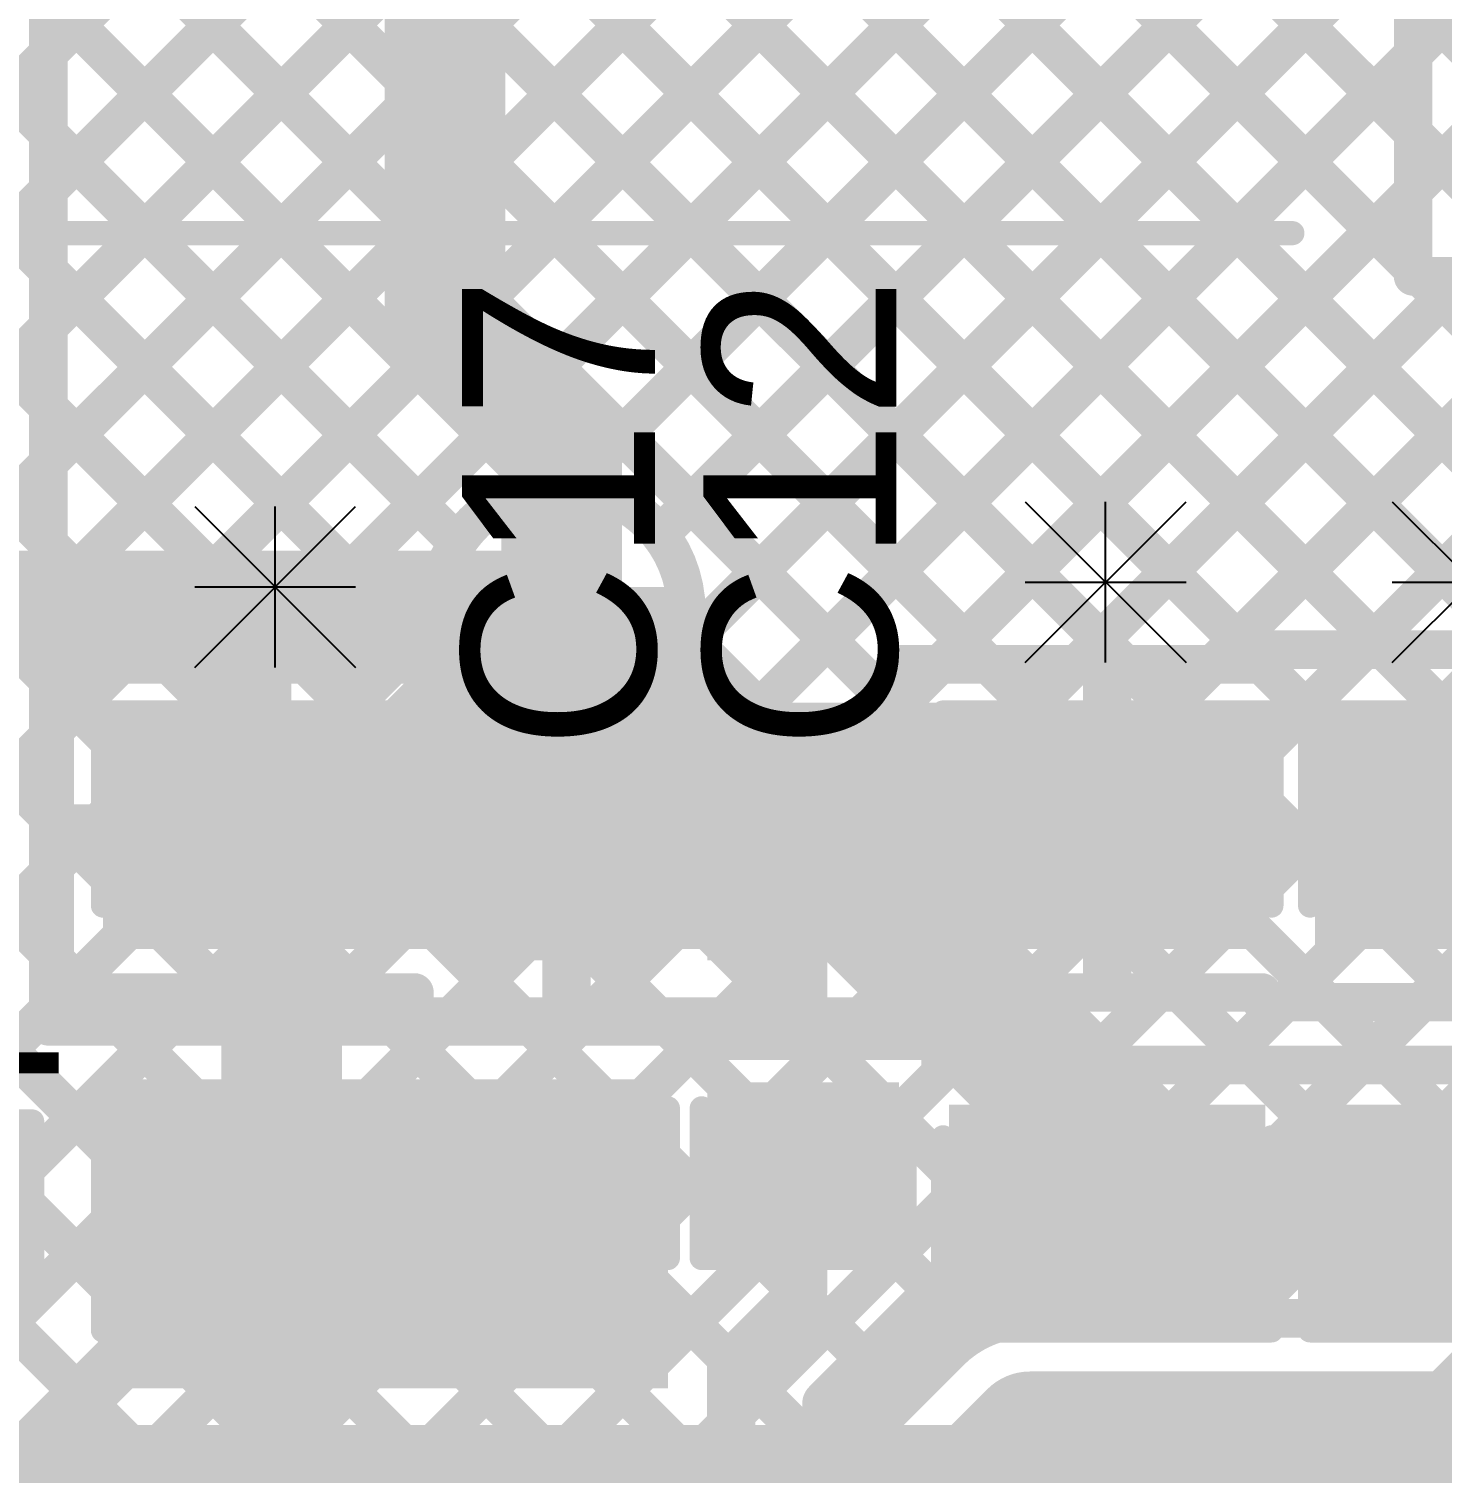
# Model space of a CAD drawing. Header units: millimetres. Extents: x 3.57 to 6.19, y 4.04 to 5.89.
# Drawn here: x 4.1197 to 4.4123, y 5.3004 to 5.5996 of the extents above; entities that cross this region are included whole.
import ezdxf

# ---------------------------------------------------------------- set-up
doc = ezdxf.new("R2010")
doc.units = ezdxf.units.MM
doc.header["$MEASUREMENT"] = 0
for name, color, linetype in [('BottomLayer', 5, 'Continuous'), ('BottomSolder', 6, 'Continuous'), ('MultiLayer', 9, 'Continuous'), ('TopLayer', 1, 'Continuous'), ('TopOverlay', 2, 'Continuous'), ('TopPaste', 8, 'Continuous'), ('TopSolder', 216, 'Continuous'), ('ViaHoleLayer', 16, 'Continuous')]:
    doc.layers.add(name, color=color, linetype=linetype)

# ---------------------------------------------------------------- blocks, each defined once
blk = doc.blocks.new('PRO_OB_440_4')
at = {"layer": 'TopOverlay', "const_width": 0.005}
blk.add_lwpolyline([(-0.105, 0.1565), (-0.105, -0.151)], dxfattribs=at)
at = {"layer": 'TopOverlay', "const_width": 0.0025}
blk.add_lwpolyline([(-0.10625, -0.151, 1), (-0.10375, -0.151, 1)], format="xyb", close=True, dxfattribs=at)
blk = doc.blocks.new('48_LQFP_12')
at = {"layer": 'TopLayer'}
for points in [[(-0.19398, 0.10236), (-0.13689, 0.10236), (-0.19398, 0.11417), (-0.13689, 0.11417)], [(-0.19398, 0.08268), (-0.13689, 0.08268), (-0.19398, 0.09449), (-0.13689, 0.09449)], [(-0.19398, 0.06299), (-0.13689, 0.06299), (-0.19398, 0.0748), (-0.13689, 0.0748)], [(-0.19398, 0.04331), (-0.13689, 0.04331), (-0.19398, 0.05512), (-0.13689, 0.05512)], [(-0.19398, 0.02362), (-0.13689, 0.02362), (-0.19398, 0.03543), (-0.13689, 0.03543)], [(-0.19398, 0.00394), (-0.13689, 0.00394), (-0.19398, 0.01575), (-0.13689, 0.01575)], [(-0.19398, -0.01575), (-0.13689, -0.01575), (-0.19398, -0.00394), (-0.13689, -0.00394)], [(-0.19398, -0.03543), (-0.13689, -0.03543), (-0.19398, -0.02362), (-0.13689, -0.02362)], [(-0.19398, -0.05512), (-0.13689, -0.05512), (-0.19398, -0.04331), (-0.13689, -0.04331)], [(-0.19398, -0.0748), (-0.13689, -0.0748), (-0.19398, -0.06299), (-0.13689, -0.06299)]]:
    blk.add_solid(points, dxfattribs=at)
at = {"layer": 'TopOverlay', "const_width": 0.007}
blk.add_lwpolyline([(-0.18194, 0.12571, -14.26434), (-0.18214, 0.12767)], format="xyb", dxfattribs=at)
at = {"layer": 'TopPaste'}
for points in [[(-0.19398, 0.10236), (-0.13689, 0.10236), (-0.19398, 0.11417), (-0.13689, 0.11417)], [(-0.19398, 0.08268), (-0.13689, 0.08268), (-0.19398, 0.09449), (-0.13689, 0.09449)], [(-0.19398, 0.06299), (-0.13689, 0.06299), (-0.19398, 0.0748), (-0.13689, 0.0748)], [(-0.19398, 0.04331), (-0.13689, 0.04331), (-0.19398, 0.05512), (-0.13689, 0.05512)], [(-0.19398, 0.02362), (-0.13689, 0.02362), (-0.19398, 0.03543), (-0.13689, 0.03543)], [(-0.19398, 0.00394), (-0.13689, 0.00394), (-0.19398, 0.01575), (-0.13689, 0.01575)], [(-0.19398, -0.01575), (-0.13689, -0.01575), (-0.19398, -0.00394), (-0.13689, -0.00394)], [(-0.19398, -0.03543), (-0.13689, -0.03543), (-0.19398, -0.02362), (-0.13689, -0.02362)], [(-0.19398, -0.05512), (-0.13689, -0.05512), (-0.19398, -0.04331), (-0.13689, -0.04331)], [(-0.19398, -0.0748), (-0.13689, -0.0748), (-0.19398, -0.06299), (-0.13689, -0.06299)]]:
    blk.add_solid(points, dxfattribs=at)
at = {"layer": 'TopSolder'}
for points in [[(-0.19798, 0.09836), (-0.13289, 0.09836), (-0.19798, 0.11817), (-0.13289, 0.11817)], [(-0.19798, 0.07868), (-0.13289, 0.07868), (-0.19798, 0.09849), (-0.13289, 0.09849)], [(-0.19798, 0.05899), (-0.13289, 0.05899), (-0.19798, 0.0788), (-0.13289, 0.0788)], [(-0.19798, 0.03931), (-0.13289, 0.03931), (-0.19798, 0.05912), (-0.13289, 0.05912)], [(-0.19798, 0.01962), (-0.13289, 0.01962), (-0.19798, 0.03943), (-0.13289, 0.03943)], [(-0.19798, -0.00006), (-0.13289, -0.00006), (-0.19798, 0.01975), (-0.13289, 0.01975)], [(-0.19798, -0.01975), (-0.13289, -0.01975), (-0.19798, 0.00006), (-0.13289, 0.00006)], [(-0.19798, -0.03943), (-0.13289, -0.03943), (-0.19798, -0.01962), (-0.13289, -0.01962)], [(-0.19798, -0.05912), (-0.13289, -0.05912), (-0.19798, -0.03931), (-0.13289, -0.03931)], [(-0.19798, -0.0788), (-0.13289, -0.0788), (-0.19798, -0.05899), (-0.13289, -0.05899)]]:
    blk.add_solid(points, dxfattribs=at)
blk = doc.blocks.new('C__0805_57')
at = {"layer": 'TopLayer'}
for points in [[(-0.06, -0.03), (-0.02, -0.03), (-0.06, 0.03), (-0.02, 0.03)], [(0.02, -0.03), (0.06, -0.03), (0.02, 0.03), (0.06, 0.03)]]:
    blk.add_solid(points, dxfattribs=at)
at = {"layer": 'TopOverlay', "const_width": 0.005}
for points in [[(-0.064, -0.034), (-0.064, 0.034)], [(-0.024, 0.034), (-0.064, 0.034)], [(0.064, 0.034), (0.024, 0.034)], [(0.064, -0.034), (0.064, 0.034)], [(-0.024, -0.034), (-0.064, -0.034)], [(0.064, -0.034), (0.024, -0.034)]]:
    blk.add_lwpolyline(points, dxfattribs=at)
at = {"layer": 'TopOverlay', "const_width": 0.0025}
for points in [[(-0.06525, 0.034, 1), (-0.06275, 0.034, 1)], [(-0.06525, 0.034, 1), (-0.06275, 0.034, 1)], [(-0.02525, 0.034, 1), (-0.02275, 0.034, 1)], [(0.02275, 0.034, 1), (0.02525, 0.034, 1)], [(0.06275, 0.034, 1), (0.06525, 0.034, 1)], [(0.06275, 0.034, 1), (0.06525, 0.034, 1)], [(-0.06525, -0.034, 1), (-0.06275, -0.034, 1)], [(-0.06525, -0.034, 1), (-0.06275, -0.034, 1)], [(-0.02525, -0.034, 1), (-0.02275, -0.034, 1)], [(0.02275, -0.034, 1), (0.02525, -0.034, 1)], [(0.06275, -0.034, 1), (0.06525, -0.034, 1)], [(0.06275, -0.034, 1), (0.06525, -0.034, 1)]]:
    blk.add_lwpolyline(points, format="xyb", close=True, dxfattribs=at)
at = {"layer": 'TopPaste'}
for points in [[(-0.06, -0.03), (-0.02, -0.03), (-0.06, 0.03), (-0.02, 0.03)], [(0.02, -0.03), (0.06, -0.03), (0.02, 0.03), (0.06, 0.03)]]:
    blk.add_solid(points, dxfattribs=at)
at = {"layer": 'TopSolder'}
for points in [[(-0.06276, -0.03276), (-0.01724, -0.03276), (-0.06276, 0.03276), (-0.01724, 0.03276)], [(0.01724, -0.03276), (0.06276, -0.03276), (0.01724, 0.03276), (0.06276, 0.03276)]]:
    blk.add_solid(points, dxfattribs=at)
blk = doc.blocks.new('C__0603_70')
at = {"layer": 'TopLayer'}
for points in [[(-0.045, 0.0175), (-0.045, -0.0175), (-0.015, 0.0175), (-0.015, -0.0175)], [(0.015, 0.0175), (0.015, -0.0175), (0.045, 0.0175), (0.045, -0.0175)]]:
    blk.add_solid(points, dxfattribs=at)
at = {"layer": 'TopOverlay', "const_width": 0.005}
for points in [[(-0.049, 0.021), (-0.049, -0.021)], [(-0.049, 0.021), (-0.018, 0.021)], [(0.018, 0.021), (0.049, 0.021)], [(0.049, 0.021), (0.049, -0.021)], [(-0.049, -0.021), (-0.018, -0.021)], [(0.018, -0.021), (0.049, -0.021)]]:
    blk.add_lwpolyline(points, dxfattribs=at)
at = {"layer": 'TopOverlay', "const_width": 0.0025}
for points in [[(-0.05025, 0.021, 1), (-0.04775, 0.021, 1)], [(-0.05025, 0.021, 1), (-0.04775, 0.021, 1)], [(-0.01925, 0.021, 1), (-0.01675, 0.021, 1)], [(0.01675, 0.021, 1), (0.01925, 0.021, 1)], [(0.04775, 0.021, 1), (0.05025, 0.021, 1)], [(0.04775, 0.021, 1), (0.05025, 0.021, 1)], [(-0.05025, -0.021, 1), (-0.04775, -0.021, 1)], [(-0.05025, -0.021, 1), (-0.04775, -0.021, 1)], [(-0.01925, -0.021, 1), (-0.01675, -0.021, 1)], [(0.01675, -0.021, 1), (0.01925, -0.021, 1)], [(0.04775, -0.021, 1), (0.05025, -0.021, 1)], [(0.04775, -0.021, 1), (0.05025, -0.021, 1)]]:
    blk.add_lwpolyline(points, format="xyb", close=True, dxfattribs=at)
at = {"layer": 'TopPaste'}
for points in [[(-0.045, 0.0175), (-0.045, -0.0175), (-0.015, 0.0175), (-0.015, -0.0175)], [(0.015, 0.0175), (0.015, -0.0175), (0.045, 0.0175), (0.045, -0.0175)]]:
    blk.add_solid(points, dxfattribs=at)
at = {"layer": 'TopSolder'}
for points in [[(-0.04736, 0.01986), (-0.04736, -0.01986), (-0.01264, 0.01986), (-0.01264, -0.01986)], [(0.01264, 0.01986), (0.01264, -0.01986), (0.04736, 0.01986), (0.04736, -0.01986)]]:
    blk.add_solid(points, dxfattribs=at)
blk = doc.blocks.new('C__0805_72')
at = {"layer": 'TopLayer'}
for points in [[(-0.06, -0.03), (-0.02, -0.03), (-0.06, 0.03), (-0.02, 0.03)], [(0.02, -0.03), (0.06, -0.03), (0.02, 0.03), (0.06, 0.03)]]:
    blk.add_solid(points, dxfattribs=at)
at = {"layer": 'TopOverlay', "const_width": 0.005}
for points in [[(-0.064, 0.034), (-0.064, -0.034)], [(-0.064, 0.034), (-0.024, 0.034)], [(0.024, 0.034), (0.064, 0.034)], [(0.064, 0.034), (0.064, -0.034)], [(-0.064, -0.034), (-0.024, -0.034)], [(0.024, -0.034), (0.064, -0.034)]]:
    blk.add_lwpolyline(points, dxfattribs=at)
at = {"layer": 'TopOverlay', "const_width": 0.0025}
for points in [[(-0.06525, 0.034, 1), (-0.06275, 0.034, 1)], [(-0.06525, 0.034, 1), (-0.06275, 0.034, 1)], [(-0.02525, 0.034, 1), (-0.02275, 0.034, 1)], [(0.02275, 0.034, 1), (0.02525, 0.034, 1)], [(0.06275, 0.034, 1), (0.06525, 0.034, 1)], [(0.06275, 0.034, 1), (0.06525, 0.034, 1)], [(-0.06525, -0.034, 1), (-0.06275, -0.034, 1)], [(-0.06525, -0.034, 1), (-0.06275, -0.034, 1)], [(-0.02525, -0.034, 1), (-0.02275, -0.034, 1)], [(0.02275, -0.034, 1), (0.02525, -0.034, 1)], [(0.06275, -0.034, 1), (0.06525, -0.034, 1)], [(0.06275, -0.034, 1), (0.06525, -0.034, 1)]]:
    blk.add_lwpolyline(points, format="xyb", close=True, dxfattribs=at)
at = {"layer": 'TopPaste'}
for points in [[(-0.06, -0.03), (-0.02, -0.03), (-0.06, 0.03), (-0.02, 0.03)], [(0.02, -0.03), (0.06, -0.03), (0.02, 0.03), (0.06, 0.03)]]:
    blk.add_solid(points, dxfattribs=at)
at = {"layer": 'TopSolder'}
for points in [[(-0.06276, -0.03276), (-0.01724, -0.03276), (-0.06276, 0.03276), (-0.01724, 0.03276)], [(0.01724, -0.03276), (0.06276, -0.03276), (0.01724, 0.03276), (0.06276, 0.03276)]]:
    blk.add_solid(points, dxfattribs=at)
blk = doc.blocks.new('C__0805_74')
at = {"layer": 'TopLayer'}
for points in [[(-0.06, -0.03), (-0.02, -0.03), (-0.06, 0.03), (-0.02, 0.03)], [(0.02, -0.03), (0.06, -0.03), (0.02, 0.03), (0.06, 0.03)]]:
    blk.add_solid(points, dxfattribs=at)
at = {"layer": 'TopOverlay', "const_width": 0.005}
for points in [[(-0.064, 0.034), (-0.064, -0.034)], [(-0.064, 0.034), (-0.024, 0.034)], [(0.024, 0.034), (0.064, 0.034)], [(0.064, 0.034), (0.064, -0.034)], [(-0.064, -0.034), (-0.024, -0.034)], [(0.024, -0.034), (0.064, -0.034)]]:
    blk.add_lwpolyline(points, dxfattribs=at)
at = {"layer": 'TopOverlay', "const_width": 0.0025}
for points in [[(-0.06525, 0.034, 1), (-0.06275, 0.034, 1)], [(-0.06525, 0.034, 1), (-0.06275, 0.034, 1)], [(-0.02525, 0.034, 1), (-0.02275, 0.034, 1)], [(0.02275, 0.034, 1), (0.02525, 0.034, 1)], [(0.06275, 0.034, 1), (0.06525, 0.034, 1)], [(0.06275, 0.034, 1), (0.06525, 0.034, 1)], [(-0.06525, -0.034, 1), (-0.06275, -0.034, 1)], [(-0.06525, -0.034, 1), (-0.06275, -0.034, 1)], [(-0.02525, -0.034, 1), (-0.02275, -0.034, 1)], [(0.02275, -0.034, 1), (0.02525, -0.034, 1)], [(0.06275, -0.034, 1), (0.06525, -0.034, 1)], [(0.06275, -0.034, 1), (0.06525, -0.034, 1)]]:
    blk.add_lwpolyline(points, format="xyb", close=True, dxfattribs=at)
at = {"layer": 'TopPaste'}
for points in [[(-0.06, -0.03), (-0.02, -0.03), (-0.06, 0.03), (-0.02, 0.03)], [(0.02, -0.03), (0.06, -0.03), (0.02, 0.03), (0.06, 0.03)]]:
    blk.add_solid(points, dxfattribs=at)
at = {"layer": 'TopSolder'}
for points in [[(-0.06276, -0.03276), (-0.01724, -0.03276), (-0.06276, 0.03276), (-0.01724, 0.03276)], [(0.01724, -0.03276), (0.06276, -0.03276), (0.01724, 0.03276), (0.06276, 0.03276)]]:
    blk.add_solid(points, dxfattribs=at)
blk = doc.blocks.new('C__0603_75')
at = {"layer": 'TopLayer'}
for points in [[(-0.045, 0.0175), (-0.045, -0.0175), (-0.015, 0.0175), (-0.015, -0.0175)], [(0.015, 0.0175), (0.015, -0.0175), (0.045, 0.0175), (0.045, -0.0175)]]:
    blk.add_solid(points, dxfattribs=at)
at = {"layer": 'TopOverlay', "const_width": 0.005}
for points in [[(-0.049, -0.021), (-0.049, 0.021)], [(-0.018, 0.021), (-0.049, 0.021)], [(0.049, 0.021), (0.018, 0.021)], [(0.049, -0.021), (0.049, 0.021)], [(-0.018, -0.021), (-0.049, -0.021)], [(0.049, -0.021), (0.018, -0.021)]]:
    blk.add_lwpolyline(points, dxfattribs=at)
at = {"layer": 'TopOverlay', "const_width": 0.0025}
for points in [[(-0.05025, 0.021, 1), (-0.04775, 0.021, 1)], [(-0.05025, 0.021, 1), (-0.04775, 0.021, 1)], [(-0.01925, 0.021, 1), (-0.01675, 0.021, 1)], [(0.01675, 0.021, 1), (0.01925, 0.021, 1)], [(0.04775, 0.021, 1), (0.05025, 0.021, 1)], [(0.04775, 0.021, 1), (0.05025, 0.021, 1)], [(-0.05025, -0.021, 1), (-0.04775, -0.021, 1)], [(-0.05025, -0.021, 1), (-0.04775, -0.021, 1)], [(-0.01925, -0.021, 1), (-0.01675, -0.021, 1)], [(0.01675, -0.021, 1), (0.01925, -0.021, 1)], [(0.04775, -0.021, 1), (0.05025, -0.021, 1)], [(0.04775, -0.021, 1), (0.05025, -0.021, 1)]]:
    blk.add_lwpolyline(points, format="xyb", close=True, dxfattribs=at)
at = {"layer": 'TopPaste'}
for points in [[(-0.045, 0.0175), (-0.045, -0.0175), (-0.015, 0.0175), (-0.015, -0.0175)], [(0.015, 0.0175), (0.015, -0.0175), (0.045, 0.0175), (0.045, -0.0175)]]:
    blk.add_solid(points, dxfattribs=at)
at = {"layer": 'TopSolder'}
for points in [[(-0.04736, 0.01986), (-0.04736, -0.01986), (-0.01264, 0.01986), (-0.01264, -0.01986)], [(0.01264, 0.01986), (0.01264, -0.01986), (0.04736, 0.01986), (0.04736, -0.01986)]]:
    blk.add_solid(points, dxfattribs=at)
blk = doc.blocks.new('C__0402_76')
at = {"layer": 'TopLayer'}
for points in [[(-0.0095, -0.0125), (-0.0095, 0.0125), (-0.0275, -0.0125), (-0.0275, 0.0125)], [(0.0275, -0.0125), (0.0275, 0.0125), (0.0095, -0.0125), (0.0095, 0.0125)]]:
    blk.add_solid(points, dxfattribs=at)
at = {"layer": 'TopOverlay', "const_width": 0.005}
for points in [[(-0.011, 0.016), (-0.031, 0.016)], [(-0.031, 0.016), (-0.031, -0.016)], [(0.031, 0.016), (0.011, 0.016)], [(0.031, 0.016), (0.031, -0.016)], [(-0.011, -0.016), (-0.031, -0.016)], [(0.031, -0.016), (0.011, -0.016)]]:
    blk.add_lwpolyline(points, dxfattribs=at)
at = {"layer": 'TopOverlay', "const_width": 0.0025}
for points in [[(-0.03225, 0.016, 1), (-0.02975, 0.016, 1)], [(-0.03225, 0.016, 1), (-0.02975, 0.016, 1)], [(-0.01225, 0.016, 1), (-0.00975, 0.016, 1)], [(0.00975, 0.016, 1), (0.01225, 0.016, 1)], [(0.02975, 0.016, 1), (0.03225, 0.016, 1)], [(0.02975, 0.016, 1), (0.03225, 0.016, 1)], [(-0.03225, -0.016, 1), (-0.02975, -0.016, 1)], [(-0.03225, -0.016, 1), (-0.02975, -0.016, 1)], [(-0.01225, -0.016, 1), (-0.00975, -0.016, 1)], [(0.00975, -0.016, 1), (0.01225, -0.016, 1)], [(0.02975, -0.016, 1), (0.03225, -0.016, 1)], [(0.02975, -0.016, 1), (0.03225, -0.016, 1)]]:
    blk.add_lwpolyline(points, format="xyb", close=True, dxfattribs=at)
at = {"layer": 'TopPaste'}
for points in [[(-0.0095, -0.0125), (-0.0095, 0.0125), (-0.0275, -0.0125), (-0.0275, 0.0125)], [(0.0275, -0.0125), (0.0275, 0.0125), (0.0095, -0.0125), (0.0095, 0.0125)]]:
    blk.add_solid(points, dxfattribs=at)
at = {"layer": 'TopSolder'}
for points in [[(-0.00714, -0.01486), (-0.00714, 0.01486), (-0.02986, -0.01486), (-0.02986, 0.01486)], [(0.02986, -0.01486), (0.02986, 0.01486), (0.00714, -0.01486), (0.00714, 0.01486)]]:
    blk.add_solid(points, dxfattribs=at)

msp = doc.modelspace()

# ---------------------------------------------------------------- linework, layer by layer
at = {"layer": 'BottomLayer'}
for points, const_width in [([(3.69139, 5.72728), (4.16646, 5.25221)], 0.008), ([(3.80453, 5.72728), (4.25828, 5.27352)], 0.008), ([(3.83281, 5.72728), (4.27243, 5.28766)], 0.008), ([(3.86109, 5.72728), (4.28657, 5.3018)], 0.008), ([(3.88938, 5.72728), (4.30071, 5.31594)], 0.008), ([(3.90673, 5.37752), (4.25649, 5.72728)], 0.008), ([(3.91766, 5.72728), (4.31546, 5.32947)], 0.008), ([(3.92087, 5.36337), (4.28478, 5.72728)], 0.008), ([(3.93502, 5.34923), (4.31306, 5.72728)], 0.008), ([(3.94595, 5.72728), (4.20849, 5.46473)], 0.008), ([(3.94916, 5.33509), (4.34135, 5.72728)], 0.008), ([(3.9633, 5.32095), (4.36963, 5.72728)], 0.008), ([(3.97423, 5.72728), (4.20839, 5.49312)], 0.008), ([(3.97744, 5.3068), (4.39791, 5.72728)], 0.008), ([(3.99158, 5.29266), (4.4262, 5.72728)], 0.008), ([(4.00252, 5.72728), (4.22539, 5.5044)], 0.008), ([(4.0308, 5.72728), (4.42558, 5.3325)], 0.008), ([(4.04815, 5.23609), (4.53934, 5.72728)], 0.008), ([(4.05908, 5.72728), (4.45386, 5.3325)], 0.008), ([(4.0623, 5.22195), (4.56762, 5.72728)], 0.008), ([(4.07644, 5.20781), (4.5959, 5.72728)], 0.008), ([(4.08737, 5.72728), (4.48214, 5.3325)], 0.008), ([(4.09058, 5.19367), (4.62419, 5.72728)], 0.008), ([(4.11565, 5.72728), (4.51043, 5.3325)], 0.008), ([(4.13301, 5.15124), (4.70904, 5.72728)], 0.008), ([(4.14394, 5.72728), (4.53871, 5.3325)], 0.008), ([(4.17222, 5.72728), (4.567, 5.3325)], 0.008), ([(4.17743, 5.25223), (4.65247, 5.72728)], 0.008), ([(4.19399, 5.24051), (4.68076, 5.72728)], 0.008), ([(4.20051, 5.72728), (4.56841, 5.35937)], 0.008), ([(4.22879, 5.72728), (4.57904, 5.37703)], 0.008), ([(4.23194, 5.50474), (4.45448, 5.72728)], 0.008), ([(4.25036, 5.49487), (4.48277, 5.72728)], 0.008), ([(4.25442, 5.47065), (4.51105, 5.72728)], 0.008), ([(4.25707, 5.72728), (4.605, 5.37935)], 0.008), ([(4.28536, 5.72728), (4.6462, 5.36643)], 0.008), ([(4.34255, 5.3325), (4.73733, 5.72728)], 0.008), ([(4.37083, 5.3325), (4.76561, 5.72728)], 0.008), ([(4.39912, 5.3325), (4.79389, 5.72728)], 0.008), ([(3.89413, 5.60939), (4.24414, 5.25938)], 0.008), ([(3.88589, 5.58934), (4.23, 5.24523)], 0.008), ([(3.86414, 5.58281), (4.21586, 5.23109)], 0.008), ([(4.23, 5.479), (4.23, 5.50081)], 0.01), ([(3.99762, 5.479), (4.23, 5.479)], 0.025), ([(4.172, 5.421), (4.23, 5.479)], 0.025), ([(4.23, 5.479), (4.353, 5.356)], 0.025), ([(4.20819, 5.479), (4.23, 5.479)], 0.01), ([(4.23, 5.45719), (4.23, 5.479)], 0.01), ([(4.23, 5.479), (4.25181, 5.479)], 0.01), ([(4.00573, 5.27852), (4.20426, 5.47706)], 0.008), ([(4.2554, 5.47439), (4.39729, 5.3325)], 0.008), ([(4.01987, 5.26438), (4.21413, 5.45864)], 0.008), ([(4.21573, 5.45749), (4.34072, 5.3325)], 0.008), ([(4.24412, 5.45739), (4.36901, 5.3325)], 0.008), ([(4.03401, 5.25024), (4.23835, 5.45458)], 0.008), ([(4.172, 5.227), (4.172, 5.421)], 0.025), ([(4.353, 5.356), (4.594, 5.356)], 0.025), ([(4.327, 5.3325), (4.58332, 5.3325)], 0.008), ([(4.1984, 5.21363), (4.31037, 5.3256)], 0.008), ([(4.215, 5.197), (4.327, 5.309)], 0.025), ([(4.327, 5.309), (4.622, 5.309)], 0.025)]:
    msp.add_lwpolyline(points, dxfattribs=dict(at, const_width=const_width))
for points, const_width in [([(4.25581, 5.479, 1), (4.20419, 5.479, 1)], 0.008), ([(4.22339, 5.5044, 1), (4.22739, 5.5044, 1)], 0.004), ([(4.22994, 5.50474, 1), (4.23394, 5.50474, 1)], 0.004), ([(4.2275, 5.50081, 1), (4.2325, 5.50081, 1)], 0.005), ([(4.24836, 5.49487, 1), (4.25236, 5.49487, 1)], 0.004), ([(4.20639, 5.49312, 1), (4.21039, 5.49312, 1)], 0.004), ([(4.22375, 5.479, 1), (4.23625, 5.479, 1)], 0.0125), ([(4.22375, 5.479, 1), (4.23625, 5.479, 1)], 0.0125), ([(4.22375, 5.479, 1), (4.23625, 5.479, 1)], 0.0125), ([(4.22409, 5.479, 1), (4.23591, 5.479, 1)], 0.01181), ([(4.20569, 5.479, 1), (4.21069, 5.479, 1)], 0.005), ([(4.2275, 5.479, 1), (4.2325, 5.479, 1)], 0.005), ([(4.2275, 5.479, 1), (4.2325, 5.479, 1)], 0.005), ([(4.2275, 5.479, 1), (4.2325, 5.479, 1)], 0.005), ([(4.2275, 5.479, 1), (4.2325, 5.479, 1)], 0.005), ([(4.24931, 5.479, 1), (4.25431, 5.479, 1)], 0.005), ([(4.20219, 5.479, 1), (4.20619, 5.479, 1)], 0.004), ([(4.20226, 5.47706, 1), (4.20626, 5.47706, 1)], 0.004), ([(4.25381, 5.479, 1), (4.25781, 5.479, 1)], 0.004), ([(4.2534, 5.47439, 1), (4.2574, 5.47439, 1)], 0.004), ([(4.25242, 5.47065, 1), (4.25642, 5.47065, 1)], 0.004), ([(4.20649, 5.46473, 1), (4.21049, 5.46473, 1)], 0.004), ([(4.21213, 5.45864, 1), (4.21613, 5.45864, 1)], 0.004), ([(4.21373, 5.45749, 1), (4.21773, 5.45749, 1)], 0.004), ([(4.2275, 5.45719, 1), (4.2325, 5.45719, 1)], 0.005), ([(4.24212, 5.45739, 1), (4.24612, 5.45739, 1)], 0.004), ([(4.23635, 5.45458, 1), (4.24035, 5.45458, 1)], 0.004), ([(4.16575, 5.421, 1), (4.17825, 5.421, 1)], 0.0125), ([(4.16575, 5.421, 1), (4.17825, 5.421, 1)], 0.0125), ([(4.34675, 5.356, 1), (4.35925, 5.356, 1)], 0.0125), ([(4.34675, 5.356, 1), (4.35925, 5.356, 1)], 0.0125), ([(4.325, 5.3325, 1), (4.329, 5.3325, 1)], 0.004), ([(4.325, 5.3325, 1), (4.329, 5.3325, 1)], 0.004), ([(4.325, 5.3325, 1), (4.329, 5.3325, 1)], 0.004), ([(4.33872, 5.3325, 1), (4.34272, 5.3325, 1)], 0.004), ([(4.34055, 5.3325, 1), (4.34455, 5.3325, 1)], 0.004), ([(4.36701, 5.3325, 1), (4.37101, 5.3325, 1)], 0.004), ([(4.36883, 5.3325, 1), (4.37283, 5.3325, 1)], 0.004), ([(4.39529, 5.3325, 1), (4.39929, 5.3325, 1)], 0.004), ([(4.39712, 5.3325, 1), (4.40112, 5.3325, 1)], 0.004), ([(4.31346, 5.32947, 1), (4.31746, 5.32947, 1)], 0.004), ([(4.30837, 5.3256, 1), (4.31237, 5.3256, 1)], 0.004), ([(4.30837, 5.3256, 1), (4.31237, 5.3256, 1)], 0.004), ([(4.30838, 5.32562, 1), (4.31238, 5.32562, 1)], 0.004), ([(4.29871, 5.31594, 1), (4.30271, 5.31594, 1)], 0.004), ([(4.32075, 5.309, 1), (4.33325, 5.309, 1)], 0.0125), ([(4.32075, 5.309, 1), (4.33325, 5.309, 1)], 0.0125), ([(4.28457, 5.3018, 1), (4.28857, 5.3018, 1)], 0.004)]:
    msp.add_lwpolyline(points, format="xyb", close=True, dxfattribs=dict(at, const_width=const_width))
at = {"layer": 'BottomLayer', "const_width": 0.008}
for points in [[(4.31037, 5.3256, -0.199188), (4.327, 5.3325)], [(4.31038, 5.32562, -0.198912), (4.327, 5.3325)]]:
    msp.add_lwpolyline(points, format="xyb", dxfattribs=at)
at = {"layer": 'BottomSolder', "const_width": 0.00991}
msp.add_lwpolyline([(4.22505, 5.479, 1), (4.23495, 5.479, 1)], format="xyb", close=True, dxfattribs=at)
at = {"layer": 'MultiLayer', "const_width": 0.01181}
msp.add_lwpolyline([(4.22409, 5.479, 1), (4.23591, 5.479, 1)], format="xyb", close=True, dxfattribs=at)
at = {"layer": 'TopLayer'}
for points, const_width in [([(4.20584, 5.53878), (4.20584, 5.73128)], 0.025), ([(4.12365, 5.59444), (4.25649, 5.72728)], 0.008), ([(4.12365, 5.56615), (4.28478, 5.72728)], 0.008), ([(4.12365, 5.50958), (4.34135, 5.72728)], 0.008), ([(4.12365, 5.4813), (4.36963, 5.72728)], 0.008), ([(4.12365, 5.53787), (4.31306, 5.72728)], 0.008), ([(4.13864, 5.468), (4.39791, 5.72728)], 0.008), ([(4.16692, 5.468), (4.4262, 5.72728)], 0.008), ([(4.22884, 5.72722), (4.40635, 5.54971)], 0.008), ([(4.23194, 5.50474), (4.45448, 5.72728)], 0.008), ([(4.25036, 5.49487), (4.48277, 5.72728)], 0.008), ([(4.25707, 5.72728), (4.40635, 5.578)], 0.008), ([(4.16401, 5.7072), (4.40021, 5.471)], 0.008), ([(4.19472, 5.70478), (4.4285, 5.471)], 0.008), ([(4.22301, 5.70478), (4.45678, 5.471)], 0.008), ([(4.14252, 5.7004), (4.37493, 5.468)], 0.008), ([(4.12983, 5.68482), (4.34664, 5.468)], 0.008), ([(4.12915, 5.65721), (4.31836, 5.468)], 0.008), ([(4.12915, 5.62892), (4.299, 5.45908)], 0.008), ([(4.40635, 5.54832), (4.40635, 5.62938)], 0.008), ([(4.25442, 5.47065), (4.40635, 5.62258)], 0.008), ([(4.12365, 5.393), (4.12365, 5.60475)], 0.008), ([(4.12504, 5.60475), (4.22539, 5.5044)], 0.008), ([(4.26506, 5.453), (4.40635, 5.59429)], 0.008), ([(4.12365, 5.57785), (4.20839, 5.49312)], 0.008), ([(4.30834, 5.468), (4.40635, 5.56601)], 0.008), ([(4.12365, 5.54957), (4.20522, 5.468)], 0.008), ([(4.33663, 5.468), (4.41695, 5.54832)], 0.008), ([(4.36491, 5.468), (4.44524, 5.54832)], 0.008), ([(4.3962, 5.471), (4.47352, 5.54832)], 0.008), ([(4.40635, 5.54832), (4.4756, 5.54832)], 0.008), ([(4.40774, 5.54832), (4.48507, 5.471)], 0.008), ([(4.20584, 5.53878), (4.23, 5.51462)], 0.025), ([(4.12365, 5.52129), (4.17694, 5.468)], 0.008), ([(4.23, 5.479), (4.23, 5.51462)], 0.025), ([(4.23, 5.479), (4.23, 5.50081)], 0.01), ([(4.12365, 5.493), (4.14865, 5.468)], 0.008), ([(4.23, 5.425), (4.23, 5.479)], 0.025), ([(4.20819, 5.479), (4.23, 5.479)], 0.01), ([(4.23, 5.479), (4.25181, 5.479)], 0.01), ([(4.23, 5.45719), (4.23, 5.479)], 0.01), ([(4.19521, 5.468), (4.20426, 5.47706)], 0.008), ([(4.2554, 5.47439), (4.27679, 5.453)], 0.008), ([(4.375, 5.471), (4.888, 5.471)], 0.008), ([(4.125, 5.468), (4.20665, 5.468)], 0.008), ([(4.125, 5.4), (4.125, 5.468)], 0.008), ([(4.20522, 5.468), (4.20849, 5.46473)], 0.008), ([(4.299, 5.468), (4.375, 5.468)], 0.008), ([(4.299, 5.453), (4.299, 5.468)], 0.008), ([(4.169, 5.434), (4.169, 5.464)], 0.01), ([(4.343, 5.434), (4.343, 5.464)], 0.01), ([(4.213, 5.453), (4.213, 5.45958)], 0.008), ([(4.29334, 5.453), (4.299, 5.45866)], 0.008), ([(4.21573, 5.45749), (4.22022, 5.453)], 0.008), ([(4.24412, 5.45739), (4.24851, 5.453)], 0.008), ([(4.213, 5.453), (4.2485, 5.453)], 0.008), ([(4.2485, 5.453), (4.2625, 5.453)], 0.008), ([(4.2485, 5.453), (4.2625, 5.453)], 0.008), ([(4.2625, 5.453), (4.299, 5.453)], 0.008), ([(4.231, 5.424), (4.231, 5.449)], 0.01), ([(4.28, 5.424), (4.28, 5.449)], 0.01), ([(4.129, 5.434), (4.169, 5.434)], 0.01), ([(4.169, 5.404), (4.169, 5.434)], 0.01), ([(4.343, 5.404), (4.343, 5.434)], 0.01), ([(4.23, 5.425), (4.231, 5.424)], 0.025), ([(4.231, 5.399), (4.231, 5.424)], 0.01), ([(4.28, 5.399), (4.28, 5.424)], 0.01), ([(4.125, 5.4068), (4.1318, 5.4)], 0.008), ([(4.12365, 5.39645), (4.12721, 5.4)], 0.008), ([(4.125, 5.4), (4.1995, 5.4)], 0.008), ([(4.1318, 5.4), (4.1388, 5.393)], 0.008), ([(4.14849, 5.393), (4.15549, 5.4)], 0.008), ([(4.16009, 5.4), (4.16709, 5.393)], 0.008), ([(4.17678, 5.393), (4.18378, 5.4)], 0.008), ([(4.18837, 5.4), (4.19537, 5.393)], 0.008), ([(4.1995, 5.395), (4.1995, 5.4)], 0.008), ([(4.3102, 5.385), (4.3252, 5.4)], 0.008), ([(4.3115, 5.4), (4.375, 5.4)], 0.008), ([(4.3115, 5.395), (4.3115, 5.4)], 0.008), ([(4.32979, 5.4), (4.34479, 5.385)], 0.008), ([(4.33848, 5.385), (4.35348, 5.4)], 0.008), ([(4.35808, 5.4), (4.37308, 5.385)], 0.008), ([(4.36677, 5.385), (4.37977, 5.398)], 0.008), ([(4.375, 5.398), (4.5295, 5.398)], 0.008), ([(4.38836, 5.398), (4.40136, 5.385)], 0.008), ([(4.39505, 5.385), (4.40805, 5.398)], 0.008), ([(4.12365, 5.393), (4.263, 5.393)], 0.008), ([(4.1995, 5.395), (4.2485, 5.395)], 0.008), ([(4.2485, 5.395), (4.2625, 5.395)], 0.008), ([(4.2485, 5.395), (4.2625, 5.395)], 0.008), ([(4.2625, 5.395), (4.3115, 5.395)], 0.008), ([(4.27822, 5.395), (4.28322, 5.39)], 0.008), ([(4.28691, 5.39), (4.29191, 5.395)], 0.008), ([(4.30651, 5.395), (4.31651, 5.385)], 0.008), ([(4.263, 5.39), (4.3085, 5.39)], 0.008), ([(4.3085, 5.385), (4.3085, 5.39)], 0.008), ([(4.3085, 5.385), (4.378, 5.385)], 0.008), ([(4.378, 5.385), (4.384, 5.385)], 0.008), ([(4.378, 5.385), (4.384, 5.385)], 0.008), ([(4.384, 5.385), (4.451, 5.385)], 0.008), ([(4.28, 5.338), (4.28, 5.364)], 0.01), ([(4.12734, 5.31134), (4.169, 5.353)], 0.01), ([(4.169, 5.353), (4.169, 5.354)], 0.01), ([(4.28482, 5.31482), (4.324, 5.354)], 0.01), ([(4.324, 5.354), (4.343, 5.354)], 0.01), ([(4.26513, 5.32313), (4.28, 5.338)], 0.01), ([(4.26513, 5.27786), (4.26513, 5.32313)], 0.01), ([(4.375, 5.279), (4.419, 5.323)], 0.01), ([(4.28482, 5.27786), (4.28482, 5.31482)], 0.01), ([(4.12734, 5.27786), (4.12734, 5.31134)], 0.01)]:
    msp.add_lwpolyline(points, dxfattribs=dict(at, const_width=const_width))
for points, const_width in [([(4.12165, 5.59444, 1), (4.12565, 5.59444, 1)], 0.004), ([(4.40435, 5.59429, 1), (4.40835, 5.59429, 1)], 0.004), ([(4.12165, 5.57785, 1), (4.12565, 5.57785, 1)], 0.004), ([(4.40435, 5.578, 1), (4.40835, 5.578, 1)], 0.004), ([(4.12165, 5.56615, 1), (4.12565, 5.56615, 1)], 0.004), ([(4.40435, 5.56601, 1), (4.40835, 5.56601, 1)], 0.004), ([(4.12165, 5.54957, 1), (4.12565, 5.54957, 1)], 0.004), ([(4.40435, 5.54971, 1), (4.40835, 5.54971, 1)], 0.004), ([(4.40435, 5.54832, 1), (4.40835, 5.54832, 1)], 0.004), ([(4.40435, 5.54832, 1), (4.40835, 5.54832, 1)], 0.004), ([(4.40574, 5.54832, 1), (4.40974, 5.54832, 1)], 0.004), ([(4.19959, 5.53878, 1), (4.21209, 5.53878, 1)], 0.0125), ([(4.19959, 5.53878, 1), (4.21209, 5.53878, 1)], 0.0125), ([(4.12165, 5.53787, 1), (4.12565, 5.53787, 1)], 0.004), ([(4.12165, 5.52129, 1), (4.12565, 5.52129, 1)], 0.004), ([(4.22375, 5.51462, 1), (4.23625, 5.51462, 1)], 0.0125), ([(4.22375, 5.51462, 1), (4.23625, 5.51462, 1)], 0.0125), ([(4.12165, 5.50958, 1), (4.12565, 5.50958, 1)], 0.004), ([(4.22339, 5.5044, 1), (4.22739, 5.5044, 1)], 0.004), ([(4.22994, 5.50474, 1), (4.23394, 5.50474, 1)], 0.004), ([(4.2275, 5.50081, 1), (4.2325, 5.50081, 1)], 0.005), ([(4.24836, 5.49487, 1), (4.25236, 5.49487, 1)], 0.004), ([(4.12165, 5.493, 1), (4.12565, 5.493, 1)], 0.004), ([(4.20639, 5.49312, 1), (4.21039, 5.49312, 1)], 0.004), ([(4.22375, 5.479, 1), (4.23625, 5.479, 1)], 0.0125), ([(4.22375, 5.479, 1), (4.23625, 5.479, 1)], 0.0125), ([(4.22409, 5.479, 1), (4.23591, 5.479, 1)], 0.01181), ([(4.12165, 5.4813, 1), (4.12565, 5.4813, 1)], 0.004), ([(4.20569, 5.479, 1), (4.21069, 5.479, 1)], 0.005), ([(4.2275, 5.479, 1), (4.2325, 5.479, 1)], 0.005), ([(4.2275, 5.479, 1), (4.2325, 5.479, 1)], 0.005), ([(4.2275, 5.479, 1), (4.2325, 5.479, 1)], 0.005), ([(4.2275, 5.479, 1), (4.2325, 5.479, 1)], 0.005), ([(4.24931, 5.479, 1), (4.25431, 5.479, 1)], 0.005), ([(4.20226, 5.47706, 1), (4.20626, 5.47706, 1)], 0.004), ([(4.25381, 5.479, 1), (4.25781, 5.479, 1)], 0.004), ([(4.25381, 5.479, 1), (4.25781, 5.479, 1)], 0.004), ([(4.2534, 5.47439, 1), (4.2574, 5.47439, 1)], 0.004), ([(4.25242, 5.47065, 1), (4.25642, 5.47065, 1)], 0.004), ([(4.373, 5.471, 1), (4.377, 5.471, 1)], 0.004), ([(4.3942, 5.471, 1), (4.3982, 5.471, 1)], 0.004), ([(4.39821, 5.471, 1), (4.40221, 5.471, 1)], 0.004), ([(4.123, 5.468, 1), (4.127, 5.468, 1)], 0.004), ([(4.123, 5.468, 1), (4.127, 5.468, 1)], 0.004), ([(4.13664, 5.468, 1), (4.14064, 5.468, 1)], 0.004), ([(4.14665, 5.468, 1), (4.15065, 5.468, 1)], 0.004), ([(4.16492, 5.468, 1), (4.16892, 5.468, 1)], 0.004), ([(4.17494, 5.468, 1), (4.17894, 5.468, 1)], 0.004), ([(4.19321, 5.468, 1), (4.19721, 5.468, 1)], 0.004), ([(4.20322, 5.468, 1), (4.20722, 5.468, 1)], 0.004), ([(4.20322, 5.468, 1), (4.20722, 5.468, 1)], 0.004), ([(4.20465, 5.468, 1), (4.20865, 5.468, 1)], 0.004), ([(4.20465, 5.468, 1), (4.20865, 5.468, 1)], 0.004), ([(4.20465, 5.468, 1), (4.20865, 5.468, 1)], 0.004), ([(4.297, 5.468, 1), (4.301, 5.468, 1)], 0.004), ([(4.297, 5.468, 1), (4.301, 5.468, 1)], 0.004), ([(4.30634, 5.468, 1), (4.31034, 5.468, 1)], 0.004), ([(4.31636, 5.468, 1), (4.32036, 5.468, 1)], 0.004), ([(4.33463, 5.468, 1), (4.33863, 5.468, 1)], 0.004), ([(4.34464, 5.468, 1), (4.34864, 5.468, 1)], 0.004), ([(4.36291, 5.468, 1), (4.36691, 5.468, 1)], 0.004), ([(4.37293, 5.468, 1), (4.37693, 5.468, 1)], 0.004), ([(4.373, 5.468, 1), (4.377, 5.468, 1)], 0.004), ([(4.1665, 5.464, 1), (4.1715, 5.464, 1)], 0.005), ([(4.20649, 5.46473, 1), (4.21049, 5.46473, 1)], 0.004), ([(4.3405, 5.464, 1), (4.3455, 5.464, 1)], 0.005), ([(4.211, 5.45958, 1), (4.215, 5.45958, 1)], 0.004), ([(4.211, 5.45958, 1), (4.215, 5.45958, 1)], 0.004), ([(4.211, 5.45958, 1), (4.215, 5.45958, 1)], 0.004), ([(4.297, 5.45908, 1), (4.301, 5.45908, 1)], 0.004), ([(4.297, 5.45866, 1), (4.301, 5.45866, 1)], 0.004), ([(4.21373, 5.45749, 1), (4.21773, 5.45749, 1)], 0.004), ([(4.2275, 5.45719, 1), (4.2325, 5.45719, 1)], 0.005), ([(4.24212, 5.45739, 1), (4.24612, 5.45739, 1)], 0.004), ([(4.211, 5.453, 1), (4.215, 5.453, 1)], 0.004), ([(4.211, 5.453, 1), (4.215, 5.453, 1)], 0.004), ([(4.21822, 5.453, 1), (4.22222, 5.453, 1)], 0.004), ([(4.2465, 5.453, 1), (4.2505, 5.453, 1)], 0.004), ([(4.2465, 5.453, 1), (4.2505, 5.453, 1)], 0.004), ([(4.2465, 5.453, 1), (4.2505, 5.453, 1)], 0.004), ([(4.24651, 5.453, 1), (4.25051, 5.453, 1)], 0.004), ([(4.2605, 5.453, 1), (4.2645, 5.453, 1)], 0.004), ([(4.2605, 5.453, 1), (4.2645, 5.453, 1)], 0.004), ([(4.2605, 5.453, 1), (4.2645, 5.453, 1)], 0.004), ([(4.26306, 5.453, 1), (4.26706, 5.453, 1)], 0.004), ([(4.27479, 5.453, 1), (4.27879, 5.453, 1)], 0.004), ([(4.29134, 5.453, 1), (4.29534, 5.453, 1)], 0.004), ([(4.297, 5.453, 1), (4.301, 5.453, 1)], 0.004), ([(4.297, 5.453, 1), (4.301, 5.453, 1)], 0.004), ([(4.2285, 5.449, 1), (4.2335, 5.449, 1)], 0.005), ([(4.2775, 5.449, 1), (4.2825, 5.449, 1)], 0.005), ([(4.1265, 5.434, 1), (4.1315, 5.434, 1)], 0.005), ([(4.1665, 5.434, 1), (4.1715, 5.434, 1)], 0.005), ([(4.1665, 5.434, 1), (4.1715, 5.434, 1)], 0.005), ([(4.1665, 5.434, 1), (4.1715, 5.434, 1)], 0.005), ([(4.3405, 5.434, 1), (4.3455, 5.434, 1)], 0.005), ([(4.3405, 5.434, 1), (4.3455, 5.434, 1)], 0.005), ([(4.22375, 5.425, 1), (4.23625, 5.425, 1)], 0.0125), ([(4.22375, 5.425, 1), (4.23625, 5.425, 1)], 0.0125), ([(4.22475, 5.424, 1), (4.23725, 5.424, 1)], 0.0125), ([(4.2285, 5.424, 1), (4.2335, 5.424, 1)], 0.005), ([(4.2285, 5.424, 1), (4.2335, 5.424, 1)], 0.005), ([(4.2775, 5.424, 1), (4.2825, 5.424, 1)], 0.005), ([(4.2775, 5.424, 1), (4.2825, 5.424, 1)], 0.005), ([(4.123, 5.4068, 1), (4.127, 5.4068, 1)], 0.004), ([(4.1665, 5.404, 1), (4.1715, 5.404, 1)], 0.005), ([(4.3405, 5.404, 1), (4.3455, 5.404, 1)], 0.005), ([(4.123, 5.4, 1), (4.127, 5.4, 1)], 0.004), ([(4.123, 5.4, 1), (4.127, 5.4, 1)], 0.004), ([(4.12521, 5.4, 1), (4.12921, 5.4, 1)], 0.004), ([(4.1298, 5.4, 1), (4.1338, 5.4, 1)], 0.004), ([(4.1298, 5.4, 1), (4.1338, 5.4, 1)], 0.004), ([(4.15349, 5.4, 1), (4.15749, 5.4, 1)], 0.004), ([(4.15809, 5.4, 1), (4.16209, 5.4, 1)], 0.004), ([(4.18178, 5.4, 1), (4.18578, 5.4, 1)], 0.004), ([(4.18637, 5.4, 1), (4.19037, 5.4, 1)], 0.004), ([(4.1975, 5.4, 1), (4.2015, 5.4, 1)], 0.004), ([(4.1975, 5.4, 1), (4.2015, 5.4, 1)], 0.004), ([(4.2285, 5.399, 1), (4.2335, 5.399, 1)], 0.005), ([(4.2775, 5.399, 1), (4.2825, 5.399, 1)], 0.005), ([(4.3095, 5.4, 1), (4.3135, 5.4, 1)], 0.004), ([(4.3095, 5.4, 1), (4.3135, 5.4, 1)], 0.004), ([(4.3232, 5.4, 1), (4.3272, 5.4, 1)], 0.004), ([(4.32779, 5.4, 1), (4.33179, 5.4, 1)], 0.004), ([(4.35148, 5.4, 1), (4.35548, 5.4, 1)], 0.004), ([(4.35608, 5.4, 1), (4.36008, 5.4, 1)], 0.004), ([(4.373, 5.4, 1), (4.377, 5.4, 1)], 0.004), ([(4.12165, 5.39645, 1), (4.12565, 5.39645, 1)], 0.004), ([(4.373, 5.398, 1), (4.377, 5.398, 1)], 0.004), ([(4.37777, 5.398, 1), (4.38177, 5.398, 1)], 0.004), ([(4.38636, 5.398, 1), (4.39036, 5.398, 1)], 0.004), ([(4.40605, 5.398, 1), (4.41005, 5.398, 1)], 0.004), ([(4.12165, 5.393, 1), (4.12565, 5.393, 1)], 0.004), ([(4.12165, 5.393, 1), (4.12565, 5.393, 1)], 0.004), ([(4.1368, 5.393, 1), (4.1408, 5.393, 1)], 0.004), ([(4.14649, 5.393, 1), (4.15049, 5.393, 1)], 0.004), ([(4.16509, 5.393, 1), (4.16909, 5.393, 1)], 0.004), ([(4.17478, 5.393, 1), (4.17878, 5.393, 1)], 0.004), ([(4.19337, 5.393, 1), (4.19737, 5.393, 1)], 0.004), ([(4.1975, 5.395, 1), (4.2015, 5.395, 1)], 0.004), ([(4.1975, 5.395, 1), (4.2015, 5.395, 1)], 0.004), ([(4.2465, 5.395, 1), (4.2505, 5.395, 1)], 0.004), ([(4.2465, 5.395, 1), (4.2505, 5.395, 1)], 0.004), ([(4.2465, 5.395, 1), (4.2505, 5.395, 1)], 0.004), ([(4.2605, 5.395, 1), (4.2645, 5.395, 1)], 0.004), ([(4.2605, 5.395, 1), (4.2645, 5.395, 1)], 0.004), ([(4.2605, 5.395, 1), (4.2645, 5.395, 1)], 0.004), ([(4.261, 5.393, 1), (4.265, 5.393, 1)], 0.004), ([(4.27622, 5.395, 1), (4.28022, 5.395, 1)], 0.004), ([(4.28991, 5.395, 1), (4.29391, 5.395, 1)], 0.004), ([(4.30451, 5.395, 1), (4.30851, 5.395, 1)], 0.004), ([(4.3095, 5.395, 1), (4.3135, 5.395, 1)], 0.004), ([(4.3095, 5.395, 1), (4.3135, 5.395, 1)], 0.004), ([(4.261, 5.39, 1), (4.265, 5.39, 1)], 0.004), ([(4.28122, 5.39, 1), (4.28522, 5.39, 1)], 0.004), ([(4.28491, 5.39, 1), (4.28891, 5.39, 1)], 0.004), ([(4.3065, 5.39, 1), (4.3105, 5.39, 1)], 0.004), ([(4.3065, 5.39, 1), (4.3105, 5.39, 1)], 0.004), ([(4.3065, 5.385, 1), (4.3105, 5.385, 1)], 0.004), ([(4.3065, 5.385, 1), (4.3105, 5.385, 1)], 0.004), ([(4.3082, 5.385, 1), (4.3122, 5.385, 1)], 0.004), ([(4.31451, 5.385, 1), (4.31851, 5.385, 1)], 0.004), ([(4.33648, 5.385, 1), (4.34048, 5.385, 1)], 0.004), ([(4.34279, 5.385, 1), (4.34679, 5.385, 1)], 0.004), ([(4.36477, 5.385, 1), (4.36877, 5.385, 1)], 0.004), ([(4.37108, 5.385, 1), (4.37508, 5.385, 1)], 0.004), ([(4.376, 5.385, 1), (4.38, 5.385, 1)], 0.004), ([(4.376, 5.385, 1), (4.38, 5.385, 1)], 0.004), ([(4.376, 5.385, 1), (4.38, 5.385, 1)], 0.004), ([(4.382, 5.385, 1), (4.386, 5.385, 1)], 0.004), ([(4.382, 5.385, 1), (4.386, 5.385, 1)], 0.004), ([(4.382, 5.385, 1), (4.386, 5.385, 1)], 0.004), ([(4.39305, 5.385, 1), (4.39705, 5.385, 1)], 0.004), ([(4.39936, 5.385, 1), (4.40336, 5.385, 1)], 0.004), ([(4.2775, 5.364, 1), (4.2825, 5.364, 1)], 0.005), ([(4.1665, 5.354, 1), (4.1715, 5.354, 1)], 0.005), ([(4.1665, 5.353, 1), (4.1715, 5.353, 1)], 0.005), ([(4.1665, 5.353, 1), (4.1715, 5.353, 1)], 0.005), ([(4.3215, 5.354, 1), (4.3265, 5.354, 1)], 0.005), ([(4.3215, 5.354, 1), (4.3265, 5.354, 1)], 0.005), ([(4.3405, 5.354, 1), (4.3455, 5.354, 1)], 0.005), ([(4.2775, 5.338, 1), (4.2825, 5.338, 1)], 0.005), ([(4.2775, 5.338, 1), (4.2825, 5.338, 1)], 0.005), ([(4.26263, 5.32313, 1), (4.26763, 5.32313, 1)], 0.005), ([(4.26263, 5.32313, 1), (4.26763, 5.32313, 1)], 0.005), ([(4.28232, 5.31482, 1), (4.28732, 5.31482, 1)], 0.005), ([(4.28232, 5.31482, 1), (4.28732, 5.31482, 1)], 0.005), ([(4.12484, 5.31134, 1), (4.12984, 5.31134, 1)], 0.005), ([(4.12484, 5.31134, 1), (4.12984, 5.31134, 1)], 0.005)]:
    msp.add_lwpolyline(points, format="xyb", close=True, dxfattribs=dict(at, const_width=const_width))
at = {"layer": 'TopLayer', "const_width": 0.008}
for points in [[(4.20665, 5.468, -1.248484), (4.25581, 5.479)], [(4.25581, 5.479, -0.64443), (4.213, 5.45958)], [(4.213, 5.45958, -0.103248), (4.20665, 5.468)]]:
    msp.add_lwpolyline(points, format="xyb", dxfattribs=at)
at = {"layer": 'TopLayer'}
for points in [[(4.135, 5.409), (4.376, 5.409), (4.135, 5.46), (4.376, 5.46)], [(4.386, 5.409), (4.947, 5.409), (4.386, 5.46), (4.947, 5.46)], [(4.134, 5.382), (4.134, 5.318), (4.252, 5.382), (4.252, 5.318)], [(4.3, 5.247), (4.331, 5.247), (4.3, 5.307), (4.331, 5.307)]]:
    msp.add_solid(points, dxfattribs=at)
at = {"layer": 'TopOverlay'}
for p, q in [((4.326, 5.50165), (4.35932, 5.46833)), ((4.326, 5.46833), (4.35932, 5.50165)), ((4.34266, 5.46833), (4.34266, 5.50165)), ((4.402, 5.50165), (4.43532, 5.46833)), ((4.402, 5.46833), (4.43532, 5.50165)), ((4.154, 5.50065), (4.18732, 5.46733)), ((4.154, 5.46733), (4.18732, 5.50065)), ((4.17066, 5.46733), (4.17066, 5.50065)), ((4.154, 5.48399), (4.18732, 5.48399)), ((4.326, 5.48499), (4.35932, 5.48499)), ((4.402, 5.48499), (4.43532, 5.48499))]:
    msp.add_line(p, q, dxfattribs=at)
at = {"layer": 'TopSolder', "const_width": 0.00991}
msp.add_lwpolyline([(4.22505, 5.479, 1), (4.23495, 5.479, 1)], format="xyb", close=True, dxfattribs=at)
at = {"layer": 'ViaHoleLayer', "const_width": 0.00591}
msp.add_lwpolyline([(4.22705, 5.479, 1), (4.23295, 5.479, 1)], format="xyb", close=True, dxfattribs=at)

# ---------------------------------------------------------------- block references
for name, p, rotation in [('PRO_OB_440_4', (4.23034, 5.66228), 90), ('C__0805_72', (4.169, 5.394), 90), ('C__0805_74', (4.343, 5.394), 90), ('C__0805_57', (4.419, 5.394), 270), ('C__0603_70', (4.231, 5.394), 90), ('C__0603_75', (4.28, 5.394), 270), ('C__0402_76', (4.08934, 5.35728), 180), ('48_LQFP_12', (4.19624, 5.11243), 270)]:
    msp.add_blockref(name, p, dxfattribs=dict(rotation=rotation))

# ---------------------------------------------------------------- texts
at = {"layer": 'TopOverlay'}
for s, p in [('C17', (4.24934, 5.45028)), ('C12', (4.29934, 5.45028))]:
    msp.add_text(s, height=0.04, rotation=90, dxfattribs=at).set_placement(p)
msp.add_text('C11', height=0.04, dxfattribs=at).set_placement((4.03034, 5.38328))

doc.saveas('drawing.dxf')
